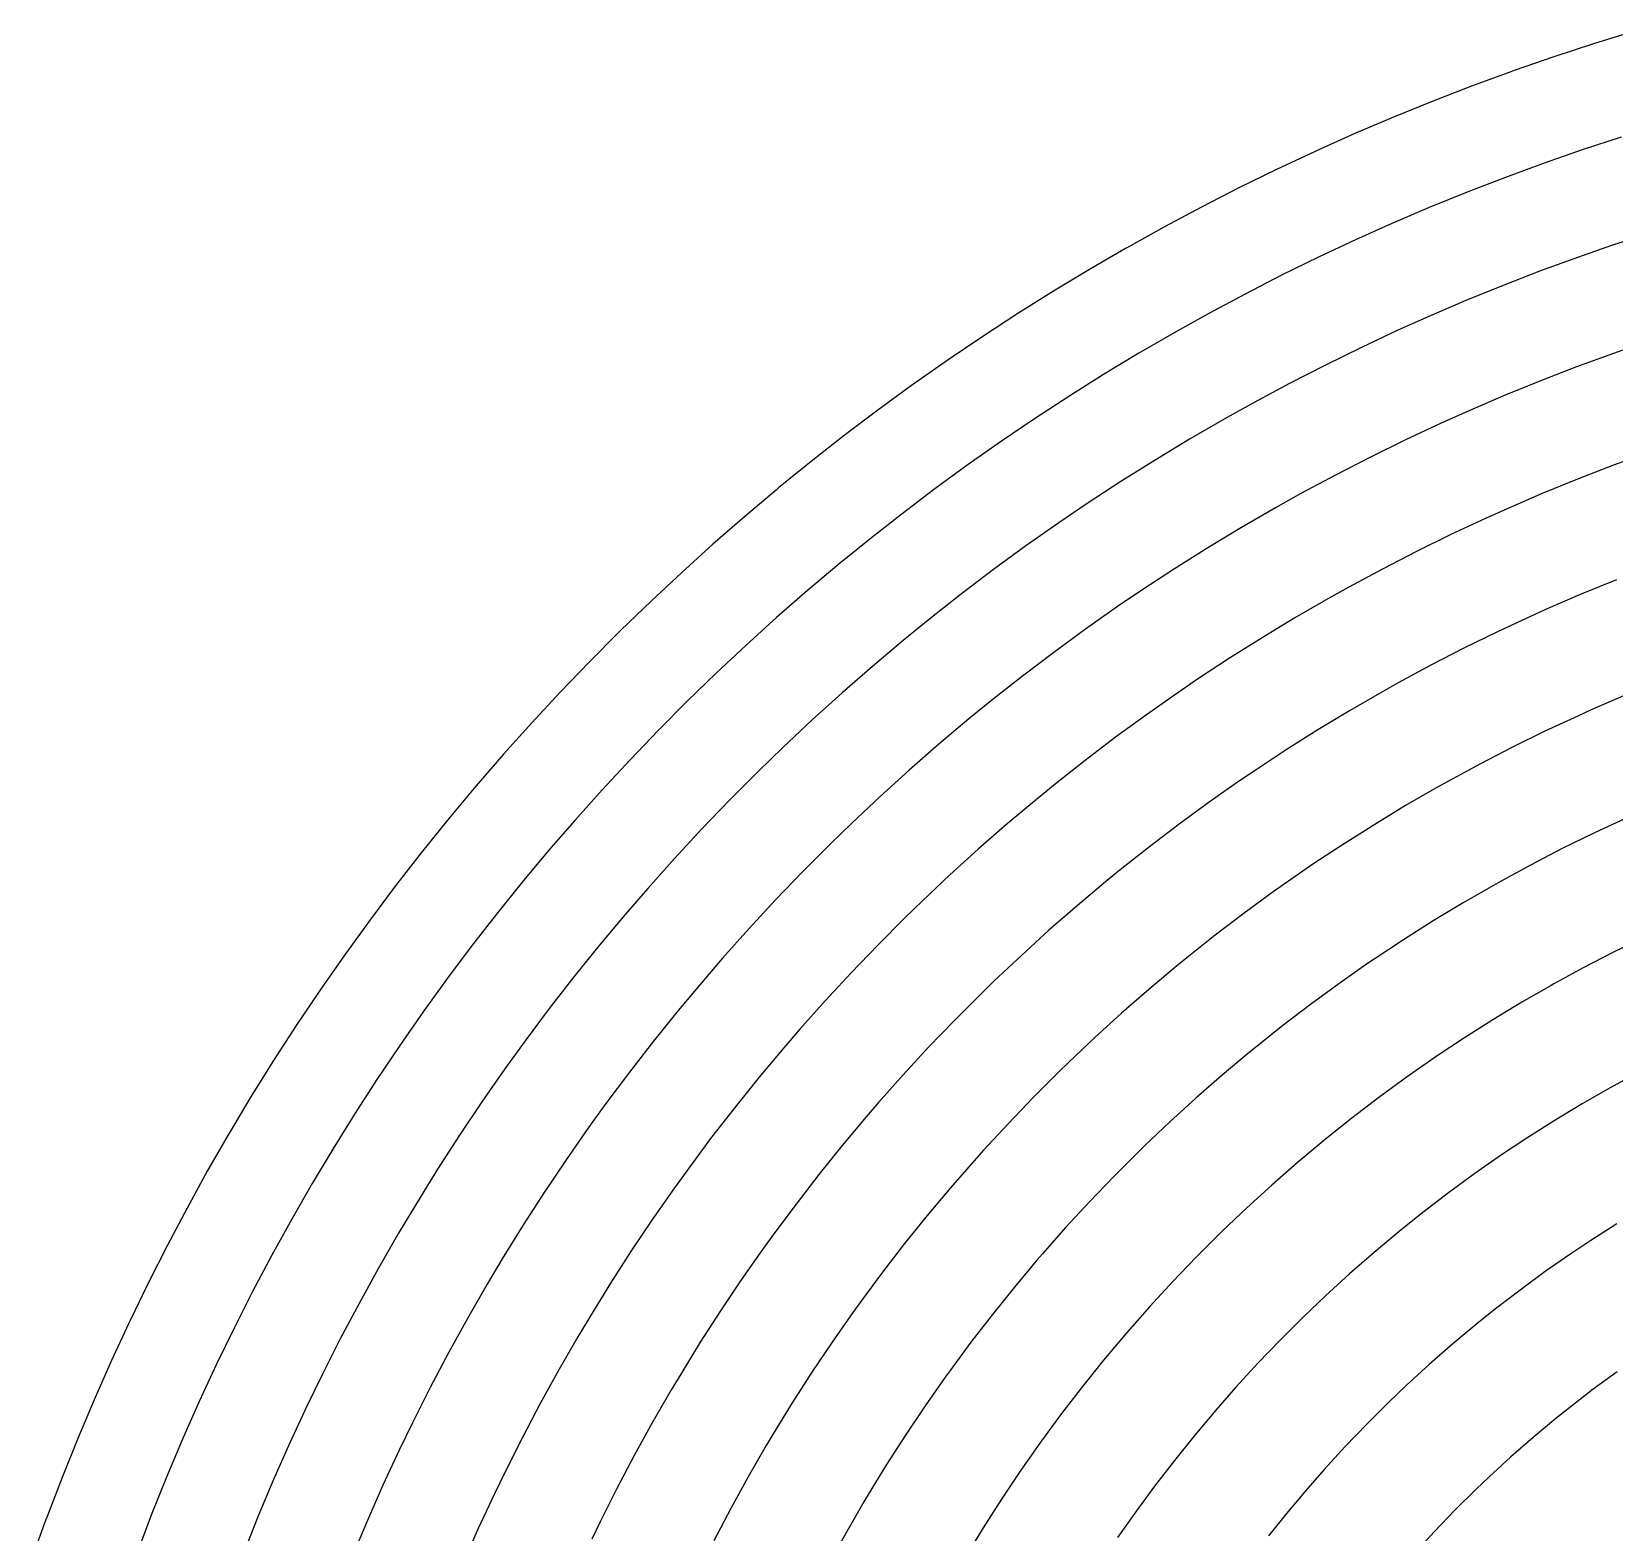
# Model space of a CAD drawing. Header units: inches. Extents: x -136 to 138, y -137 to 139.
# Drawn here: x -127.9 to -40.3, y 45.6 to 128.6 of the extents above; entities that cross this region are included whole.
import ezdxf

# ---------------------------------------------------------------- set-up
doc = ezdxf.new("R2010")
doc.units = ezdxf.units.IN
doc.header["$MEASUREMENT"] = 0
doc.linetypes.add('Continuous2', pattern=[0])
doc.layers.add('Unnamed Level 1', color=1, linetype='Continuous')

msp = doc.modelspace()

# ---------------------------------------------------------------- linework, layer by layer
at = {"layer": 'Unnamed Level 1', "color": 7, "linetype": 'Continuous2', "lineweight": -3}
for p, q in [((-41.44, 127.97), (-43.641, 127.251)), ((-39.233, 128.649), (-41.44, 127.97)), ((-43.641, 127.251), (-45.833, 126.493)), ((-46.016, 126.428), (-48.199, 125.627)), ((-45.833, 126.493), (-46.016, 126.428)), ((-48.199, 125.627), (-50.366, 124.789)), ((-50.366, 124.789), (-52.519, 123.915)), ((-52.519, 123.915), (-54.654, 123.004)), ((-54.654, 123.004), (-56.772, 122.056)), ((-39.911, 122.803), (-42.067, 122.097)), ((-56.891, 122.002), (-58.989, 121.018)), ((-56.772, 122.056), (-56.891, 122.002)), ((-42.067, 122.097), (-44.174, 121.366)), ((-58.989, 121.018), (-61.072, 119.996)), ((-44.174, 121.366), (-46.312, 120.582)), ((-46.312, 120.582), (-48.436, 119.761)), ((-61.072, 119.996), (-63.137, 118.939)), ((-48.436, 119.761), (-50.544, 118.903)), ((-63.137, 118.939), (-65.184, 117.846)), ((-50.544, 118.903), (-52.636, 118.009)), ((-65.184, 117.846), (-67.212, 116.717)), ((-52.636, 118.009), (-54.615, 117.122)), ((-38.339, 117.498), (-40.447, 116.805)), ((-67.344, 116.643), (-69.351, 115.478)), ((-67.212, 116.717), (-67.344, 116.643)), ((-54.615, 117.122), (-56.671, 116.158)), ((-40.447, 116.805), (-42.282, 116.168)), ((-56.671, 116.158), (-58.712, 115.157)), ((-42.282, 116.168), (-44.374, 115.402)), ((-69.351, 115.478), (-71.338, 114.278)), ((-58.712, 115.157), (-60.735, 114.12)), ((-44.374, 115.402), (-46.452, 114.598)), ((-71.338, 114.278), (-73.304, 113.043)), ((-60.735, 114.12), (-62.74, 113.047)), ((-46.452, 114.598), (-48.514, 113.758)), ((-73.304, 113.043), (-75.25, 111.775)), ((-62.74, 113.047), (-64.652, 111.981)), ((-48.514, 113.758), (-50.56, 112.881)), ((-50.56, 112.881), (-52.278, 112.111)), ((-75.25, 111.775), (-77.172, 110.474)), ((-64.652, 111.981), (-66.619, 110.84)), ((-52.278, 112.111), (-54.29, 111.168)), ((-38.78, 111.377), (-40.34, 110.834)), ((-77.172, 110.474), (-77.295, 110.389)), ((-66.619, 110.84), (-68.566, 109.664)), ((-54.29, 111.168), (-56.286, 110.188)), ((-40.34, 110.834), (-42.385, 110.086)), ((-77.295, 110.389), (-79.193, 109.054)), ((-68.566, 109.664), (-70.492, 108.454)), ((-56.286, 110.188), (-58.265, 109.173)), ((-42.385, 110.086), (-44.414, 109.301)), ((-79.193, 109.054), (-81.069, 107.685)), ((-58.265, 109.173), (-60.226, 108.122)), ((-44.414, 109.301), (-46.428, 108.48)), ((-70.492, 108.454), (-72.397, 107.21)), ((-60.226, 108.122), (-61.889, 107.194)), ((-46.428, 108.48), (-48.425, 107.621)), ((-81.069, 107.685), (-82.92, 106.284)), ((-72.397, 107.21), (-74.209, 105.982)), ((-61.889, 107.194), (-63.813, 106.078)), ((-49.88, 106.968), (-51.846, 106.048)), ((-48.425, 107.621), (-49.88, 106.968)), ((-82.92, 106.284), (-84.748, 104.851)), ((-63.813, 106.078), (-65.718, 104.928)), ((-51.846, 106.048), (-53.796, 105.091)), ((-74.209, 105.982), (-76.069, 104.673)), ((-38.35, 105.364), (-40.343, 104.636)), ((-84.748, 104.851), (-86.551, 103.387)), ((-76.069, 104.673), (-77.907, 103.332)), ((-65.718, 104.928), (-67.602, 103.743)), ((-53.796, 105.091), (-55.728, 104.098)), ((-40.343, 104.636), (-42.322, 103.87)), ((-86.551, 103.387), (-86.669, 103.288)), ((-67.602, 103.743), (-69.465, 102.524)), ((-55.728, 104.098), (-57.643, 103.069)), ((-42.322, 103.87), (-44.284, 103.068)), ((-86.669, 103.288), (-88.444, 101.792)), ((-77.907, 103.332), (-79.72, 101.958)), ((-69.465, 102.524), (-71.04, 101.456)), ((-57.643, 103.069), (-59.053, 102.282)), ((-44.284, 103.068), (-46.231, 102.229)), ((-88.444, 101.792), (-90.193, 100.264)), ((-79.72, 101.958), (-81.51, 100.553)), ((-59.053, 102.282), (-60.933, 101.193)), ((-47.421, 101.694), (-49.338, 100.798)), ((-46.231, 102.229), (-47.421, 101.694)), ((-71.04, 101.456), (-72.86, 100.176)), ((-60.933, 101.193), (-62.794, 100.068)), ((-49.338, 100.798), (-51.239, 99.865)), ((-90.193, 100.264), (-91.917, 98.707)), ((-81.51, 100.553), (-83.212, 99.168)), ((-72.86, 100.176), (-74.658, 98.863)), ((-62.794, 100.068), (-64.633, 98.91)), ((-83.212, 99.168), (-84.951, 97.702)), ((-51.239, 99.865), (-53.123, 98.895)), ((-91.917, 98.707), (-93.613, 97.119)), ((-74.658, 98.863), (-76.432, 97.518)), ((-64.633, 98.91), (-66.452, 97.718)), ((-53.123, 98.895), (-54.988, 97.89)), ((-40.174, 98.305), (-42.084, 97.523)), ((-84.951, 97.702), (-86.665, 96.205)), ((-76.432, 97.518), (-78.182, 96.142)), ((-66.452, 97.718), (-67.788, 96.811)), ((-54.988, 97.89), (-56.144, 97.245)), ((-42.084, 97.523), (-43.976, 96.705)), ((-93.613, 97.119), (-95.281, 95.503)), ((-67.788, 96.811), (-69.566, 95.561)), ((-56.144, 97.245), (-57.978, 96.183)), ((-43.976, 96.705), (-44.901, 96.29)), ((-95.281, 95.503), (-95.393, 95.393)), ((-86.665, 96.205), (-88.353, 94.678)), ((-78.182, 96.142), (-79.661, 94.937)), ((-69.566, 95.561), (-71.322, 94.279)), ((-57.978, 96.183), (-59.792, 95.087)), ((-44.901, 96.29), (-46.766, 95.418)), ((-95.393, 95.393), (-97.031, 93.747)), ((-88.353, 94.678), (-90.014, 93.122)), ((-79.661, 94.937), (-81.364, 93.503)), ((-59.792, 95.087), (-61.585, 93.956)), ((-46.766, 95.418), (-48.616, 94.51)), ((-97.031, 93.747), (-98.641, 92.073)), ((-71.322, 94.279), (-73.054, 92.964)), ((-61.585, 93.956), (-63.357, 92.792)), ((-48.616, 94.51), (-50.449, 93.565)), ((-90.014, 93.122), (-91.591, 91.591)), ((-81.364, 93.503), (-83.041, 92.038)), ((-73.054, 92.964), (-74.762, 91.618)), ((-50.449, 93.565), (-52.263, 92.585)), ((-98.641, 92.073), (-100.223, 90.37)), ((-83.041, 92.038), (-84.691, 90.543)), ((-64.452, 92.048), (-66.187, 90.83)), ((-63.357, 92.792), (-64.452, 92.048)), ((-53.163, 92.082), (-54.948, 91.049)), ((-52.263, 92.585), (-53.163, 92.082)), ((-91.591, 91.591), (-93.197, 89.979)), ((-74.762, 91.618), (-76.018, 90.595)), ((-39.825, 91.846), (-41.569, 91.091)), ((-100.223, 90.37), (-101.774, 88.641)), ((-84.691, 90.543), (-86.315, 89.019)), ((-76.018, 90.595), (-77.681, 89.195)), ((-66.187, 90.83), (-67.899, 89.579)), ((-54.948, 91.049), (-56.713, 89.982)), ((-42.319, 90.754), (-44.131, 89.908)), ((-41.569, 91.091), (-42.319, 90.754)), ((-93.197, 89.979), (-94.774, 88.338)), ((-67.899, 89.579), (-69.587, 88.296)), ((-56.713, 89.982), (-58.458, 88.881)), ((-44.131, 89.908), (-45.927, 89.026)), ((-101.774, 88.641), (-103.296, 86.885)), ((-86.315, 89.019), (-87.687, 87.687)), ((-77.681, 89.195), (-79.32, 87.764)), ((-58.458, 88.881), (-60.181, 87.746)), ((-45.927, 89.026), (-47.705, 88.108)), ((-94.774, 88.338), (-96.323, 86.669)), ((-87.687, 87.687), (-89.258, 86.11)), ((-79.32, 87.764), (-80.931, 86.302)), ((-69.587, 88.296), (-71.252, 86.982)), ((-60.181, 87.746), (-61.034, 87.166)), ((-47.705, 88.108), (-49.465, 87.154)), ((-103.4, 86.763), (-104.889, 84.98)), ((-103.296, 86.885), (-103.4, 86.763)), ((-71.252, 86.982), (-72.282, 86.142)), ((-61.034, 87.166), (-62.723, 85.982)), ((-50.11, 86.793), (-51.844, 85.792)), ((-49.465, 87.154), (-50.11, 86.793)), ((-96.323, 86.669), (-97.842, 84.973)), ((-89.258, 86.11), (-90.802, 84.504)), ((-80.931, 86.302), (-82.516, 84.812)), ((-72.282, 86.142), (-73.904, 84.777)), ((-62.723, 85.982), (-64.388, 84.764)), ((-51.844, 85.792), (-53.557, 84.756)), ((-39.676, 85.086), (-41.431, 84.269)), ((-104.889, 84.98), (-106.347, 83.171)), ((-97.842, 84.973), (-99.283, 83.308)), ((-90.802, 84.504), (-92.316, 82.87)), ((-82.516, 84.812), (-83.681, 83.681)), ((-73.904, 84.777), (-75.501, 83.382)), ((-64.388, 84.764), (-66.031, 83.515)), ((-53.557, 84.756), (-55.25, 83.685)), ((-41.431, 84.269), (-43.17, 83.414)), ((-99.283, 83.308), (-100.742, 81.561)), ((-83.681, 83.681), (-85.216, 82.14)), ((-75.501, 83.382), (-77.072, 81.956)), ((-66.031, 83.515), (-67.649, 82.234)), ((-55.25, 83.685), (-56.921, 82.581)), ((-43.17, 83.414), (-44.891, 82.524)), ((-106.347, 83.171), (-107.775, 81.337)), ((-92.316, 82.87), (-93.802, 81.21)), ((-56.921, 82.581), (-57.533, 82.165)), ((-44.891, 82.524), (-46.594, 81.598)), ((-100.742, 81.561), (-102.171, 79.789)), ((-85.216, 82.14), (-86.724, 80.571)), ((-77.072, 81.956), (-78.616, 80.501)), ((-68.452, 81.578), (-70.032, 80.251)), ((-67.649, 82.234), (-68.452, 81.578)), ((-57.533, 82.165), (-59.173, 81.016)), ((-46.594, 81.598), (-46.985, 81.38)), ((-107.775, 81.337), (-109.17, 79.478)), ((-93.802, 81.21), (-95.055, 79.76)), ((-59.173, 81.016), (-60.79, 79.835)), ((-46.985, 81.38), (-48.664, 80.411)), ((-102.171, 79.789), (-103.569, 77.991)), ((-95.055, 79.76), (-96.483, 78.052)), ((-86.724, 80.571), (-88.202, 78.975)), ((-78.616, 80.501), (-79.572, 79.572)), ((-70.032, 80.251), (-71.586, 78.892)), ((-60.79, 79.835), (-62.384, 78.62)), ((-48.664, 80.411), (-50.323, 79.408)), ((-109.17, 79.478), (-110.534, 77.596)), ((-88.202, 78.975), (-89.652, 77.351)), ((-79.572, 79.572), (-81.07, 78.07)), ((-71.586, 78.892), (-73.114, 77.504)), ((-50.323, 79.408), (-51.961, 78.37)), ((-103.569, 77.991), (-104.935, 76.168)), ((-96.483, 78.052), (-97.881, 76.317)), ((-81.07, 78.07), (-82.539, 76.54)), ((-62.384, 78.62), (-63.953, 77.374)), ((-51.961, 78.37), (-53.578, 77.299)), ((-38.667, 78.5), (-40.345, 77.675)), ((-110.628, 77.463), (-111.956, 75.556)), ((-110.534, 77.596), (-110.628, 77.463)), ((-89.652, 77.351), (-90.716, 76.12)), ((-73.114, 77.504), (-74.614, 76.086)), ((-63.953, 77.374), (-64.53, 76.903)), ((-53.578, 77.299), (-53.948, 77.046)), ((-40.345, 77.675), (-42.007, 76.814)), ((-97.881, 76.317), (-99.248, 74.557)), ((-82.539, 76.54), (-83.981, 74.982)), ((-64.53, 76.903), (-66.064, 75.615)), ((-53.948, 77.046), (-55.537, 75.935)), ((-42.007, 76.814), (-43.649, 75.918)), ((-111.956, 75.556), (-113.252, 73.626)), ((-104.935, 76.168), (-106.227, 74.381)), ((-90.716, 76.12), (-92.112, 74.451)), ((-75.36, 75.36), (-76.819, 73.9)), ((-74.614, 76.086), (-75.36, 75.36)), ((-66.064, 75.615), (-67.573, 74.296)), ((-55.537, 75.935), (-57.103, 74.79)), ((-43.787, 75.841), (-45.408, 74.907)), ((-43.649, 75.918), (-43.787, 75.841)), ((-99.248, 74.557), (-100.583, 72.773)), ((-83.981, 74.982), (-85.392, 73.398)), ((-57.103, 74.79), (-58.646, 73.613)), ((-45.408, 74.907), (-47.01, 73.938)), ((-113.252, 73.626), (-114.514, 71.674)), ((-106.227, 74.381), (-107.529, 72.513)), ((-92.112, 74.451), (-93.477, 72.756)), ((-76.819, 73.9), (-78.249, 72.411)), ((-67.573, 74.296), (-69.055, 72.947)), ((-58.646, 73.613), (-60.163, 72.404)), ((-47.01, 73.938), (-48.591, 72.935)), ((-100.583, 72.773), (-101.708, 71.216)), ((-93.477, 72.756), (-94.812, 71.036)), ((-85.392, 73.398), (-86.266, 72.386)), ((-69.055, 72.947), (-70.511, 71.569)), ((-48.591, 72.935), (-50.15, 71.898)), ((-107.529, 72.513), (-108.798, 70.622)), ((-86.266, 72.386), (-87.628, 70.759)), ((-78.249, 72.411), (-79.651, 70.894)), ((-60.514, 72.118), (-62.001, 70.871)), ((-60.163, 72.404), (-60.514, 72.118)), ((-50.15, 71.898), (-50.281, 71.809)), ((-114.514, 71.674), (-115.743, 69.701)), ((-101.708, 71.216), (-102.982, 69.389)), ((-94.812, 71.036), (-96.114, 69.292)), ((-71.047, 71.047), (-72.463, 69.629)), ((-70.511, 71.569), (-71.047, 71.047)), ((-50.281, 71.809), (-51.815, 70.737)), ((-39.05, 70.979), (-40.516, 70.177)), ((-108.798, 70.622), (-110.035, 68.709)), ((-87.628, 70.759), (-88.959, 69.106)), ((-79.651, 70.894), (-81.023, 69.35)), ((-62.001, 70.871), (-63.462, 69.594)), ((-51.815, 70.737), (-53.327, 69.632)), ((-40.516, 70.177), (-42.077, 69.279)), ((-115.743, 69.701), (-116.937, 67.706)), ((-102.982, 69.389), (-104.224, 67.539)), ((-96.114, 69.292), (-97.07, 67.969)), ((-81.023, 69.35), (-81.705, 68.559)), ((-72.463, 69.629), (-73.852, 68.183)), ((-63.462, 69.594), (-64.896, 68.286)), ((-53.327, 69.632), (-54.815, 68.494)), ((-42.077, 69.279), (-43.618, 68.347)), ((-110.035, 68.709), (-111.237, 66.774)), ((-88.959, 69.106), (-90.26, 67.428)), ((-81.705, 68.559), (-83.031, 66.976)), ((-54.815, 68.494), (-56.279, 67.325)), ((-43.618, 68.347), (-45.138, 67.381)), ((-117.022, 67.563), (-118.179, 65.547)), ((-116.937, 67.706), (-117.022, 67.563)), ((-104.224, 67.539), (-105.433, 65.666)), ((-97.07, 67.969), (-98.315, 66.184)), ((-73.852, 68.183), (-75.212, 66.709)), ((-64.896, 68.286), (-66.304, 66.95)), ((-111.237, 66.774), (-112.371, 64.877)), ((-90.26, 67.428), (-91.528, 65.725)), ((-83.031, 66.976), (-84.327, 65.367)), ((-75.212, 66.709), (-76.542, 65.209)), ((-66.631, 66.631), (-68.004, 65.259)), ((-66.304, 66.95), (-66.631, 66.631)), ((-56.406, 67.222), (-57.841, 66.019)), ((-56.279, 67.325), (-56.406, 67.222)), ((-45.138, 67.381), (-46.531, 66.453)), ((-98.315, 66.184), (-99.528, 64.376)), ((-91.528, 65.725), (-92.313, 64.638)), ((-57.841, 66.019), (-59.252, 64.786)), ((-46.531, 66.453), (-48.008, 65.423)), ((-118.179, 65.547), (-119.302, 63.511)), ((-112.371, 64.877), (-113.505, 62.902)), ((-105.433, 65.666), (-106.608, 63.771)), ((-84.327, 65.367), (-85.591, 63.733)), ((-76.542, 65.209), (-77.034, 64.639)), ((-68.004, 65.259), (-69.348, 63.858)), ((-48.008, 65.423), (-49.462, 64.359)), ((-99.528, 64.376), (-100.708, 62.546)), ((-92.313, 64.638), (-93.528, 62.898)), ((-77.034, 64.639), (-78.322, 63.103)), ((-59.252, 64.786), (-60.636, 63.522)), ((-49.462, 64.359), (-50.893, 63.264)), ((-119.302, 63.511), (-120.389, 61.456)), ((-106.608, 63.771), (-107.594, 62.12)), ((-85.591, 63.733), (-86.824, 62.075)), ((-78.322, 63.103), (-79.58, 61.54)), ((-69.348, 63.858), (-70.664, 62.43)), ((-60.636, 63.522), (-61.993, 62.229)), ((-50.893, 63.264), (-52.204, 62.214)), ((-113.505, 62.902), (-114.605, 60.907)), ((-100.708, 62.546), (-101.854, 60.694)), ((-93.528, 62.898), (-94.711, 61.135)), ((-70.664, 62.43), (-71.951, 60.975)), ((-61.993, 62.229), (-62.113, 62.113)), ((-52.204, 62.214), (-53.586, 61.059)), ((-40.145, 62.636), (-41.6, 61.709)), ((-120.389, 61.456), (-121.442, 59.382)), ((-107.594, 62.12), (-108.705, 60.188)), ((-86.824, 62.075), (-87.438, 61.224)), ((-79.58, 61.54), (-80.807, 59.953)), ((-62.113, 62.113), (-63.439, 60.789)), ((-41.6, 61.709), (-42.697, 60.978)), ((-114.605, 60.907), (-115.67, 58.893)), ((-101.854, 60.694), (-102.692, 59.289)), ((-94.711, 61.135), (-95.861, 59.349)), ((-87.438, 61.224), (-88.621, 59.532)), ((-72.251, 60.626), (-73.5, 59.139)), ((-71.951, 60.975), (-72.251, 60.626)), ((-63.439, 60.789), (-64.737, 59.437)), ((-53.586, 61.059), (-54.943, 59.872)), ((-42.697, 60.978), (-44.113, 59.993)), ((-108.705, 60.188), (-109.781, 58.235)), ((-80.807, 59.953), (-82.002, 58.341)), ((-54.943, 59.872), (-56.274, 58.655)), ((-44.113, 59.993), (-45.506, 58.974)), ((-121.442, 59.382), (-122.458, 57.291)), ((-115.67, 58.893), (-116.7, 56.86)), ((-102.692, 59.289), (-103.778, 57.402)), ((-95.861, 59.349), (-96.976, 57.542)), ((-88.621, 59.532), (-89.772, 57.815)), ((-73.5, 59.139), (-74.718, 57.626)), ((-64.737, 59.437), (-66.007, 58.056)), ((-45.506, 58.974), (-46.876, 57.923)), ((-109.781, 58.235), (-110.822, 56.263)), ((-82.002, 58.341), (-82.444, 57.728)), ((-66.007, 58.056), (-67.246, 56.65)), ((-56.274, 58.655), (-57.492, 57.492)), ((-46.876, 57.923), (-47.909, 57.096)), ((-122.531, 57.137), (-123.508, 55.028)), ((-122.458, 57.291), (-122.531, 57.137)), ((-103.778, 57.402), (-104.829, 55.495)), ((-96.976, 57.542), (-97.665, 56.387)), ((-89.772, 57.815), (-90.89, 56.077)), ((-82.444, 57.728), (-83.594, 56.084)), ((-74.718, 57.626), (-75.905, 56.088)), ((-57.492, 57.492), (-58.769, 56.219)), ((-47.909, 57.096), (-49.234, 55.99)), ((-116.7, 56.86), (-117.665, 54.868)), ((-110.822, 56.263), (-111.828, 54.273)), ((-97.665, 56.387), (-98.725, 54.547)), ((-90.89, 56.077), (-91.974, 54.317)), ((-83.594, 56.084), (-84.711, 54.418)), ((-75.905, 56.088), (-77.06, 54.525)), ((-67.358, 56.52), (-68.564, 55.085)), ((-67.246, 56.65), (-67.358, 56.52)), ((-58.769, 56.219), (-60.018, 54.918)), ((-104.829, 55.495), (-105.845, 53.568)), ((-49.234, 55.99), (-50.534, 54.853)), ((-123.508, 55.028), (-124.45, 52.901)), ((-117.665, 54.868), (-118.624, 52.802)), ((-98.725, 54.547), (-99.75, 52.687)), ((-84.711, 54.418), (-85.795, 52.729)), ((-77.06, 54.525), (-77.331, 54.148)), ((-68.564, 55.085), (-69.74, 53.624)), ((-60.018, 54.918), (-61.238, 53.589)), ((-50.534, 54.853), (-51.808, 53.686)), ((-40.131, 54.447), (-41.459, 53.477)), ((-111.828, 54.273), (-112.669, 52.538)), ((-105.845, 53.568), (-106.826, 51.623)), ((-91.974, 54.317), (-92.513, 53.412)), ((-77.331, 54.148), (-78.446, 52.557)), ((-69.74, 53.624), (-70.885, 52.138)), ((-61.238, 53.589), (-62.354, 52.321)), ((-51.808, 53.686), (-52.769, 52.769)), ((-41.459, 53.477), (-42.763, 52.474)), ((-124.45, 52.901), (-125.354, 50.758)), ((-118.624, 52.802), (-119.546, 50.718)), ((-99.75, 52.687), (-100.74, 50.807)), ((-92.513, 53.412), (-93.545, 51.622)), ((-85.795, 52.729), (-86.846, 51.019)), ((-52.769, 52.769), (-53.994, 51.551)), ((-112.669, 52.538), (-113.607, 50.516)), ((-78.446, 52.557), (-79.528, 50.943)), ((-70.885, 52.138), (-71.998, 50.627)), ((-62.354, 52.321), (-63.515, 50.941)), ((-43.522, 51.867), (-44.786, 50.815)), ((-42.763, 52.474), (-43.522, 51.867)), ((-106.826, 51.623), (-107.541, 50.147)), ((-93.545, 51.622), (-94.542, 49.811)), ((-86.846, 51.019), (-87.235, 50.365)), ((-79.528, 50.943), (-80.577, 49.306)), ((-63.515, 50.941), (-64.647, 49.535)), ((-53.994, 51.551), (-55.19, 50.305)), ((-125.354, 50.758), (-126.222, 48.6)), ((-119.546, 50.718), (-120.431, 48.617)), ((-113.607, 50.516), (-114.509, 48.477)), ((-107.541, 50.147), (-108.458, 48.172)), ((-100.74, 50.807), (-101.694, 48.909)), ((-87.235, 50.365), (-88.238, 48.627)), ((-72.1, 50.485), (-73.178, 48.95)), ((-71.998, 50.627), (-72.1, 50.485)), ((-55.19, 50.305), (-56.358, 49.03)), ((-44.786, 50.815), (-46.025, 49.731)), ((-94.542, 49.811), (-95.504, 47.981)), ((-80.577, 49.306), (-81.592, 47.648)), ((-64.647, 49.535), (-65.747, 48.104)), ((-46.025, 49.731), (-47.238, 48.618)), ((-126.222, 48.6), (-127.053, 46.428)), ((-120.431, 48.617), (-121.28, 46.502)), ((-114.509, 48.477), (-115.375, 46.421)), ((-101.694, 48.909), (-102.281, 47.695)), ((-88.238, 48.627), (-89.206, 46.869)), ((-73.178, 48.95), (-74.223, 47.391)), ((-56.358, 49.03), (-57.239, 48.029)), ((-47.238, 48.618), (-47.944, 47.944)), ((-108.458, 48.172), (-109.339, 46.179)), ((-102.281, 47.695), (-103.177, 45.769)), ((-95.504, 47.981), (-96.431, 46.133)), ((-81.592, 47.648), (-81.832, 47.246)), ((-74.223, 47.391), (-75.234, 45.81)), ((-65.747, 48.104), (-66.751, 46.74)), ((-57.239, 48.029), (-58.353, 46.708)), ((-47.944, 47.944), (-49.112, 46.784)), ((-121.28, 46.502), (-122.07, 44.43)), ((-89.206, 46.869), (-90.139, 45.091)), ((-81.832, 47.246), (-82.804, 45.563)), ((-66.751, 46.74), (-67.789, 45.263)), ((-58.353, 46.708), (-59.437, 45.361)), ((-49.112, 46.784), (-50.253, 45.596)), ((-127.113, 46.265), (-127.903, 44.078)), ((-127.053, 46.428), (-127.113, 46.265)), ((-115.375, 46.421), (-116.203, 44.35)), ((-109.339, 46.179), (-110.184, 44.17)), ((-103.177, 45.769), (-104.036, 43.825)), ((-96.431, 46.133), (-96.891, 45.181)), ((-82.804, 45.563), (-83.742, 43.86)), ((-75.234, 45.81), (-76.212, 44.208)), ((-50.253, 45.596), (-51.365, 44.38))]:
    msp.add_line(p, q, dxfattribs=at)

doc.saveas('drawing.dxf')
